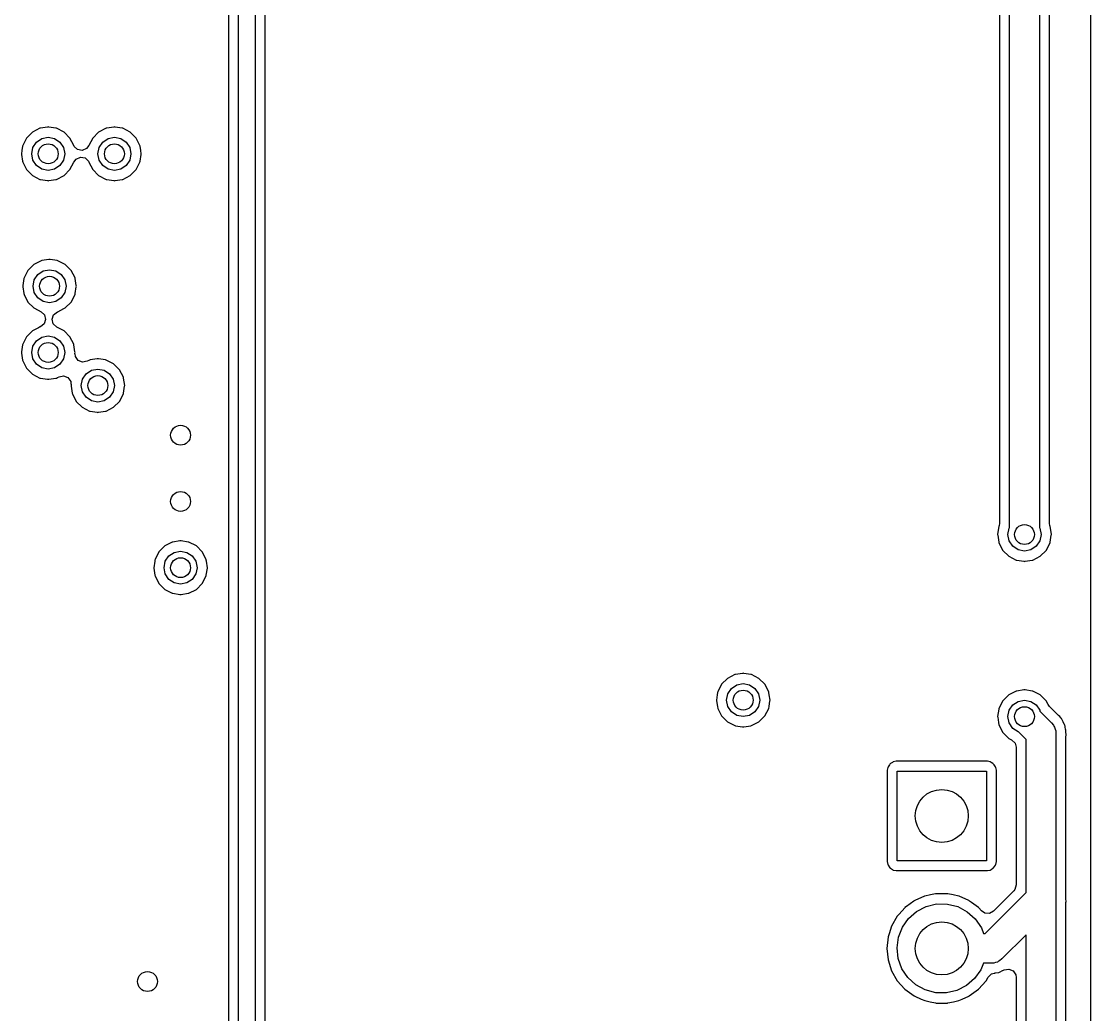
# Model space of a CAD drawing. Extents: x 4.53 to 6.3, y -4.68 to -2.19.
# Drawn here: x 5.663 to 6.299, y -4.075 to -3.484 of the extents above; entities that cross this region are included whole.
import ezdxf

# ---------------------------------------------------------------- set-up
doc = ezdxf.new("R2010")
doc.units = 0
doc.header["$MEASUREMENT"] = 0
doc.layers.add('BLACK', color=7, linetype='CONTINUOUS')

msp = doc.modelspace()

# ---------------------------------------------------------------- linework, layer by layer
at = {"layer": 'BLACK', "linetype": 'CONTINUOUS'}
for p, q in [((6.29917, -2.67729), (6.29917, -4.5668)), ((5.79232, -4.09142), (5.79232, -2.82684)), ((5.80217, -2.8248), (5.80217, -4.08917)), ((5.80809, -4.08295), (5.80809, -2.82636)), ((5.7864, -2.83135), (5.7864, -4.08765)), ((6.2687, -2.88386), (6.2687, -3.78525)), ((6.27463, -3.78262), (6.27463, -2.88596)), ((6.24506, -2.89204), (6.24506, -3.78262)), ((6.25098, -3.78525), (6.25098, -2.88753)), ((5.6742, -3.54781), (5.66975, -3.55008)), ((5.67459, -3.54775), (5.6742, -3.54781)), ((5.67875, -3.54709), (5.67459, -3.54775)), ((5.67459, -3.54775), (5.67459, -3.54775)), ((5.67913, -3.54703), (5.67875, -3.54709)), ((5.67952, -3.54709), (5.67913, -3.54703)), ((5.68368, -3.54775), (5.67952, -3.54709)), ((5.68407, -3.54781), (5.68368, -3.54775)), ((5.68368, -3.54775), (5.68368, -3.54775)), ((5.68852, -3.55008), (5.68407, -3.54781)), ((5.71357, -3.54781), (5.70912, -3.55008)), ((5.71396, -3.54775), (5.71357, -3.54781)), ((5.71812, -3.54709), (5.71396, -3.54775)), ((5.71396, -3.54775), (5.71396, -3.54775)), ((5.7185, -3.54703), (5.71812, -3.54709)), ((5.71889, -3.54709), (5.7185, -3.54703)), ((5.72305, -3.54775), (5.71889, -3.54709)), ((5.72344, -3.54781), (5.72305, -3.54775)), ((5.72305, -3.54775), (5.72305, -3.54775)), ((5.72789, -3.55008), (5.72344, -3.54781)), ((5.66622, -3.55361), (5.66395, -3.55806)), ((5.66975, -3.55008), (5.66622, -3.55361)), ((5.67217, -3.55603), (5.67537, -3.5539)), ((5.67537, -3.5539), (5.67913, -3.55315)), ((5.67913, -3.55315), (5.6829, -3.5539)), ((5.6829, -3.5539), (5.68609, -3.55603)), ((5.69205, -3.55361), (5.68852, -3.55008)), ((5.69432, -3.55806), (5.69205, -3.55361)), ((5.70559, -3.55361), (5.70332, -3.55806)), ((5.70912, -3.55008), (5.70559, -3.55361)), ((5.71154, -3.55603), (5.71474, -3.5539)), ((5.71474, -3.5539), (5.7185, -3.55315)), ((5.7185, -3.55315), (5.72227, -3.5539)), ((5.72227, -3.5539), (5.72546, -3.55603)), ((5.73142, -3.55361), (5.72789, -3.55008)), ((5.73369, -3.55806), (5.73142, -3.55361)), ((5.66349, -3.56099), (5.66317, -3.56299)), ((5.66389, -3.55844), (5.66349, -3.56099)), ((5.66395, -3.55806), (5.66389, -3.55844)), ((5.66389, -3.55844), (5.66389, -3.55844)), ((5.66929, -3.56299), (5.67004, -3.55923)), ((5.67004, -3.55923), (5.67217, -3.55603)), ((5.68609, -3.55603), (5.68823, -3.55923)), ((5.68823, -3.55923), (5.68898, -3.56299)), ((5.69432, -3.55807), (5.69432, -3.55806)), ((5.69457, -3.55862), (5.69432, -3.55807)), ((5.69663, -3.56051), (5.69457, -3.55862)), ((5.69938, -3.56099), (5.69663, -3.56051)), ((5.70196, -3.5599), (5.69938, -3.56099)), ((5.70324, -3.55802), (5.70196, -3.5599)), ((5.70332, -3.55806), (5.70324, -3.55802)), ((5.70866, -3.56299), (5.70941, -3.55923)), ((5.70941, -3.55923), (5.71154, -3.55603)), ((5.72546, -3.55603), (5.7276, -3.55923)), ((5.7276, -3.55923), (5.72835, -3.56299)), ((5.73375, -3.55844), (5.73369, -3.55806)), ((5.73415, -3.56099), (5.73375, -3.55844)), ((5.73375, -3.55844), (5.73375, -3.55844)), ((5.73447, -3.56299), (5.73415, -3.56099)), ((5.66317, -3.56299), (5.66323, -3.56338)), ((5.66323, -3.56338), (5.66386, -3.56736)), ((5.66386, -3.56736), (5.66395, -3.56793)), ((5.66395, -3.56793), (5.66622, -3.57238)), ((5.67004, -3.56676), (5.66929, -3.56299)), ((5.67217, -3.56995), (5.67004, -3.56676)), ((5.68823, -3.56676), (5.68609, -3.56995)), ((5.68898, -3.56299), (5.68823, -3.56676)), ((5.69205, -3.57238), (5.69432, -3.56793)), ((5.69432, -3.56793), (5.69439, -3.56796)), ((5.69439, -3.56796), (5.69568, -3.56608)), ((5.69568, -3.56608), (5.69825, -3.565)), ((5.69825, -3.565), (5.70101, -3.56547)), ((5.70101, -3.56547), (5.70307, -3.56736)), ((5.70307, -3.56736), (5.70332, -3.56792)), ((5.70332, -3.56792), (5.70332, -3.56793)), ((5.70332, -3.56793), (5.70559, -3.57238)), ((5.70941, -3.56676), (5.70866, -3.56299)), ((5.71154, -3.56995), (5.70941, -3.56676)), ((5.7276, -3.56676), (5.72546, -3.56995)), ((5.72835, -3.56299), (5.7276, -3.56676)), ((5.73142, -3.57238), (5.73369, -3.56793)), ((5.73369, -3.56793), (5.73378, -3.56736)), ((5.73378, -3.56736), (5.73441, -3.56338)), ((5.73441, -3.56338), (5.73447, -3.56299)), ((5.66622, -3.57238), (5.66975, -3.57591)), ((5.67537, -3.57209), (5.67217, -3.56995)), ((5.67913, -3.57283), (5.67537, -3.57209)), ((5.6829, -3.57209), (5.67913, -3.57283)), ((5.68609, -3.56995), (5.6829, -3.57209)), ((5.68852, -3.57591), (5.69205, -3.57238)), ((5.70559, -3.57238), (5.70912, -3.57591)), ((5.71474, -3.57209), (5.71154, -3.56995)), ((5.7185, -3.57283), (5.71474, -3.57209)), ((5.72227, -3.57209), (5.7185, -3.57283)), ((5.72546, -3.56995), (5.72227, -3.57209)), ((5.72789, -3.57591), (5.73142, -3.57238)), ((5.66975, -3.57591), (5.6742, -3.57818)), ((5.6742, -3.57818), (5.67459, -3.57824)), ((5.67459, -3.57824), (5.67459, -3.57824)), ((5.67459, -3.57824), (5.67875, -3.5789)), ((5.67875, -3.5789), (5.67913, -3.57896)), ((5.67913, -3.57896), (5.67952, -3.5789)), ((5.67952, -3.5789), (5.68368, -3.57824)), ((5.68368, -3.57824), (5.68407, -3.57818)), ((5.68368, -3.57824), (5.68368, -3.57824)), ((5.68407, -3.57818), (5.68852, -3.57591)), ((5.70912, -3.57591), (5.71357, -3.57818)), ((5.71357, -3.57818), (5.71396, -3.57824)), ((5.71396, -3.57824), (5.71396, -3.57824)), ((5.71396, -3.57824), (5.71812, -3.5789)), ((5.71812, -3.5789), (5.7185, -3.57896)), ((5.7185, -3.57896), (5.71889, -3.5789)), ((5.71889, -3.5789), (5.72305, -3.57824)), ((5.72305, -3.57824), (5.72344, -3.57818)), ((5.72305, -3.57824), (5.72305, -3.57824)), ((5.72344, -3.57818), (5.72789, -3.57591)), ((5.67054, -3.62882), (5.66701, -3.63235)), ((5.67499, -3.62655), (5.67054, -3.62882)), ((5.67537, -3.62649), (5.67499, -3.62655)), ((5.67954, -3.62583), (5.67537, -3.62649)), ((5.67537, -3.62649), (5.67537, -3.62649)), ((5.67992, -3.62577), (5.67954, -3.62583)), ((5.68031, -3.62583), (5.67992, -3.62577)), ((5.68447, -3.62649), (5.68031, -3.62583)), ((5.68485, -3.62655), (5.68447, -3.62649)), ((5.68447, -3.62649), (5.68447, -3.62649)), ((5.6893, -3.62882), (5.68485, -3.62655)), ((5.69284, -3.63235), (5.6893, -3.62882)), ((5.66468, -3.63718), (5.66402, -3.64135)), ((5.66474, -3.6368), (5.66468, -3.63718)), ((5.66468, -3.63718), (5.66468, -3.63718)), ((5.66701, -3.63235), (5.66474, -3.6368)), ((5.67083, -3.63797), (5.67296, -3.63477)), ((5.67296, -3.63477), (5.67615, -3.63264)), ((5.67615, -3.63264), (5.67992, -3.63189)), ((5.67992, -3.63189), (5.68369, -3.63264)), ((5.68369, -3.63264), (5.68688, -3.63477)), ((5.68688, -3.63477), (5.68901, -3.63797)), ((5.6951, -3.6368), (5.69284, -3.63235)), ((5.69517, -3.63718), (5.6951, -3.6368)), ((5.69582, -3.64135), (5.69517, -3.63718)), ((5.69517, -3.63718), (5.69517, -3.63718)), ((5.66402, -3.64135), (5.66396, -3.64173)), ((5.66396, -3.64173), (5.66402, -3.64212)), ((5.66402, -3.64212), (5.66465, -3.64611)), ((5.67008, -3.64173), (5.67083, -3.63797)), ((5.67083, -3.6455), (5.67008, -3.64173)), ((5.68901, -3.63797), (5.68976, -3.64173)), ((5.68976, -3.64173), (5.68901, -3.6455)), ((5.69519, -3.64611), (5.69582, -3.64212)), ((5.69589, -3.64173), (5.69582, -3.64135)), ((5.69582, -3.64212), (5.69589, -3.64173)), ((5.66465, -3.64611), (5.66474, -3.64667)), ((5.66474, -3.64667), (5.66701, -3.65112)), ((5.67296, -3.64869), (5.67083, -3.6455)), ((5.67615, -3.65083), (5.67296, -3.64869)), ((5.68688, -3.64869), (5.68369, -3.65083)), ((5.68901, -3.6455), (5.68688, -3.64869)), ((5.69284, -3.65112), (5.6951, -3.64667)), ((5.6951, -3.64667), (5.69519, -3.64611)), ((5.66701, -3.65112), (5.67054, -3.65465)), ((5.67054, -3.65465), (5.67089, -3.65482)), ((5.67089, -3.65482), (5.67089, -3.65482)), ((5.67089, -3.65482), (5.67488, -3.65686)), ((5.67488, -3.65686), (5.67691, -3.65878)), ((5.67992, -3.65157), (5.67615, -3.65083)), ((5.68369, -3.65083), (5.67992, -3.65157)), ((5.68237, -3.6587), (5.68456, -3.65696)), ((5.68456, -3.65696), (5.68485, -3.65692)), ((5.68485, -3.65692), (5.68563, -3.65652)), ((5.68563, -3.65652), (5.6859, -3.65638)), ((5.6859, -3.65638), (5.6893, -3.65465)), ((5.6893, -3.65465), (5.69284, -3.65112)), ((5.67758, -3.66149), (5.67668, -3.66414)), ((5.67691, -3.65878), (5.67758, -3.66149)), ((5.68147, -3.66134), (5.68237, -3.6587)), ((5.68214, -3.66406), (5.68147, -3.66134)), ((5.66975, -3.66819), (5.66622, -3.67172)), ((5.67328, -3.66639), (5.66975, -3.66819)), ((5.67385, -3.6661), (5.67328, -3.66639)), ((5.6742, -3.66592), (5.67385, -3.6661)), ((5.67385, -3.6661), (5.67385, -3.6661)), ((5.6745, -3.66587), (5.6742, -3.66592)), ((5.67668, -3.66414), (5.6745, -3.66587)), ((5.68418, -3.66598), (5.68214, -3.66406)), ((5.68817, -3.66801), (5.68418, -3.66598)), ((5.68852, -3.66819), (5.68817, -3.66801)), ((5.68817, -3.66801), (5.68817, -3.66801)), ((5.69205, -3.67172), (5.68852, -3.66819)), ((5.66622, -3.67172), (5.66395, -3.67617)), ((5.67004, -3.67734), (5.67217, -3.67414)), ((5.67217, -3.67414), (5.67537, -3.67201)), ((5.67537, -3.67201), (5.67913, -3.67126)), ((5.67913, -3.67126), (5.6829, -3.67201)), ((5.6829, -3.67201), (5.68609, -3.67414)), ((5.68609, -3.67414), (5.68823, -3.67734)), ((5.69432, -3.67617), (5.69205, -3.67172)), ((5.66323, -3.68072), (5.66317, -3.6811)), ((5.66317, -3.6811), (5.66323, -3.68149)), ((5.66389, -3.67655), (5.66323, -3.68072)), ((5.66323, -3.68149), (5.66388, -3.6856)), ((5.66395, -3.67617), (5.66389, -3.67655)), ((5.66389, -3.67655), (5.66389, -3.67655)), ((5.66929, -3.6811), (5.67004, -3.67734)), ((5.67004, -3.68487), (5.66929, -3.6811)), ((5.68823, -3.67734), (5.68898, -3.6811)), ((5.68898, -3.6811), (5.68823, -3.68487)), ((5.69438, -3.67655), (5.69432, -3.67617)), ((5.69504, -3.68072), (5.69438, -3.67655)), ((5.69438, -3.67655), (5.69438, -3.67655)), ((5.6951, -3.6811), (5.69504, -3.68072)), ((5.69504, -3.68149), (5.6951, -3.6811)), ((5.69504, -3.68188), (5.69504, -3.68149)), ((5.69515, -3.68188), (5.69504, -3.68188)), ((5.69529, -3.68354), (5.69515, -3.68188)), ((5.66388, -3.6856), (5.66395, -3.68604)), ((5.66395, -3.68604), (5.66622, -3.69049)), ((5.67217, -3.68806), (5.67004, -3.68487)), ((5.67537, -3.6902), (5.67217, -3.68806)), ((5.68609, -3.68806), (5.6829, -3.6902)), ((5.68823, -3.68487), (5.68609, -3.68806)), ((5.6969, -3.68583), (5.69529, -3.68354)), ((5.69949, -3.68688), (5.6969, -3.68583)), ((5.70224, -3.68636), (5.69949, -3.68688)), ((5.70338, -3.68578), (5.70224, -3.68636)), ((5.70373, -3.6856), (5.70338, -3.68578)), ((5.70338, -3.68578), (5.70338, -3.68578)), ((5.70411, -3.68554), (5.70373, -3.6856)), ((5.70828, -3.68488), (5.70411, -3.68554)), ((5.70411, -3.68554), (5.70411, -3.68554)), ((5.70866, -3.68482), (5.70828, -3.68488)), ((5.70905, -3.68488), (5.70866, -3.68482)), ((5.71321, -3.68554), (5.70905, -3.68488)), ((5.71359, -3.6856), (5.71321, -3.68554)), ((5.71321, -3.68554), (5.71321, -3.68554)), ((5.71804, -3.68787), (5.71359, -3.6856)), ((5.72158, -3.6914), (5.71804, -3.68787)), ((5.66622, -3.69049), (5.66975, -3.69402)), ((5.66975, -3.69402), (5.6742, -3.69629)), ((5.67913, -3.69094), (5.67537, -3.6902)), ((5.6829, -3.6902), (5.67913, -3.69094)), ((5.68556, -3.69553), (5.6883, -3.69501)), ((5.6883, -3.69501), (5.69089, -3.69606)), ((5.69957, -3.69702), (5.7017, -3.69383)), ((5.7017, -3.69383), (5.70489, -3.69169)), ((5.70489, -3.69169), (5.70866, -3.69094)), ((5.70866, -3.69094), (5.71243, -3.69169)), ((5.71243, -3.69169), (5.71562, -3.69383)), ((5.71562, -3.69383), (5.71775, -3.69702)), ((5.72384, -3.69585), (5.72158, -3.6914)), ((5.6742, -3.69629), (5.67459, -3.69635)), ((5.67459, -3.69635), (5.67459, -3.69635)), ((5.67459, -3.69635), (5.67875, -3.69701)), ((5.67875, -3.69701), (5.67913, -3.69707)), ((5.67913, -3.69707), (5.67952, -3.69701)), ((5.67952, -3.69701), (5.68368, -3.69635)), ((5.68368, -3.69635), (5.68407, -3.69629)), ((5.68368, -3.69635), (5.68368, -3.69635)), ((5.68407, -3.69629), (5.68461, -3.69601)), ((5.68461, -3.69601), (5.68556, -3.69553)), ((5.69089, -3.69606), (5.6925, -3.69835)), ((5.6925, -3.69835), (5.69265, -3.70001)), ((5.69265, -3.70001), (5.69276, -3.70001)), ((5.69276, -3.7004), (5.6927, -3.70079)), ((5.6927, -3.70079), (5.69276, -3.70117)), ((5.69276, -3.70001), (5.69276, -3.7004)), ((5.69276, -3.70117), (5.69341, -3.70529)), ((5.69882, -3.70079), (5.69957, -3.69702)), ((5.69957, -3.70455), (5.69882, -3.70079)), ((5.71775, -3.69702), (5.7185, -3.70079)), ((5.7185, -3.70079), (5.71775, -3.70455)), ((5.72391, -3.69624), (5.72384, -3.69585)), ((5.72392, -3.69635), (5.72391, -3.69624)), ((5.72391, -3.69624), (5.72391, -3.69624)), ((5.72391, -3.70529), (5.72456, -3.70117)), ((5.72463, -3.70079), (5.72392, -3.69635)), ((5.72456, -3.70117), (5.72463, -3.70079)), ((5.69341, -3.70529), (5.69348, -3.70572)), ((5.69348, -3.70572), (5.69575, -3.71017)), ((5.7017, -3.70775), (5.69957, -3.70455)), ((5.70489, -3.70988), (5.7017, -3.70775)), ((5.71562, -3.70775), (5.71243, -3.70988)), ((5.71775, -3.70455), (5.71562, -3.70775)), ((5.72158, -3.71017), (5.72384, -3.70572)), ((5.72384, -3.70572), (5.72391, -3.70529)), ((5.69575, -3.71017), (5.69928, -3.7137)), ((5.69928, -3.7137), (5.70373, -3.71597)), ((5.70866, -3.71063), (5.70489, -3.70988)), ((5.71243, -3.70988), (5.70866, -3.71063)), ((5.71359, -3.71597), (5.71804, -3.7137)), ((5.71804, -3.7137), (5.72158, -3.71017)), ((5.70373, -3.71597), (5.70411, -3.71603)), ((5.70411, -3.71603), (5.70411, -3.71603)), ((5.70411, -3.71603), (5.70828, -3.71669)), ((5.70828, -3.71669), (5.70866, -3.71675)), ((5.70866, -3.71675), (5.70905, -3.71669)), ((5.70905, -3.71669), (5.71321, -3.71603)), ((5.71321, -3.71603), (5.71359, -3.71597)), ((5.71321, -3.71603), (5.71321, -3.71603)), ((6.24482, -3.78412), (6.24466, -3.78444)), ((6.24506, -3.78262), (6.24482, -3.78412)), ((6.27486, -3.78412), (6.27463, -3.78262)), ((6.27503, -3.78444), (6.27486, -3.78412)), ((6.24466, -3.78444), (6.24388, -3.78937)), ((6.24388, -3.78937), (6.24394, -3.78976)), ((6.24394, -3.78976), (6.24459, -3.79387)), ((6.25, -3.78937), (6.25075, -3.7856)), ((6.25075, -3.79314), (6.25, -3.78937)), ((6.25075, -3.7856), (6.25098, -3.78525)), ((6.2687, -3.78525), (6.26894, -3.7856)), ((6.26894, -3.7856), (6.26969, -3.78937)), ((6.26969, -3.78937), (6.26894, -3.79314)), ((6.27581, -3.78937), (6.27503, -3.78444)), ((6.27509, -3.79387), (6.27575, -3.78976)), ((6.27575, -3.78976), (6.27581, -3.78937)), ((5.74849, -3.79614), (5.74496, -3.79967)), ((5.75294, -3.79387), (5.74849, -3.79614)), ((5.75333, -3.79381), (5.75294, -3.79387)), ((5.75749, -3.79315), (5.75333, -3.79381)), ((5.75333, -3.79381), (5.75333, -3.79381)), ((5.75787, -3.79309), (5.75749, -3.79315)), ((5.75826, -3.79315), (5.75787, -3.79309)), ((5.76242, -3.79381), (5.75826, -3.79315)), ((5.76281, -3.79387), (5.76242, -3.79381)), ((5.76242, -3.79381), (5.76242, -3.79381)), ((5.76726, -3.79614), (5.76281, -3.79387)), ((5.77079, -3.79967), (5.76726, -3.79614)), ((6.24459, -3.79387), (6.24466, -3.7943)), ((6.24466, -3.7943), (6.24693, -3.79875)), ((6.25288, -3.79633), (6.25075, -3.79314)), ((6.25608, -3.79846), (6.25288, -3.79633)), ((6.2668, -3.79633), (6.26361, -3.79846)), ((6.26894, -3.79314), (6.2668, -3.79633)), ((6.27276, -3.79875), (6.27503, -3.7943)), ((6.27503, -3.7943), (6.27509, -3.79387)), ((5.74496, -3.79967), (5.74269, -3.80412)), ((5.74878, -3.80529), (5.75091, -3.8021)), ((5.75091, -3.8021), (5.75411, -3.79996)), ((5.75411, -3.79996), (5.75787, -3.79921)), ((5.75787, -3.79921), (5.76164, -3.79996)), ((5.76164, -3.79996), (5.76483, -3.8021)), ((5.76483, -3.8021), (5.76697, -3.80529)), ((5.77306, -3.80412), (5.77079, -3.79967)), ((6.24693, -3.79875), (6.25046, -3.80229)), ((6.25046, -3.80229), (6.25491, -3.80455)), ((6.25984, -3.79921), (6.25608, -3.79846)), ((6.26361, -3.79846), (6.25984, -3.79921)), ((6.26478, -3.80455), (6.26923, -3.80229)), ((6.26923, -3.80229), (6.27276, -3.79875)), ((5.74251, -3.80527), (5.74191, -3.80906)), ((5.74191, -3.80906), (5.74197, -3.80944)), ((5.74197, -3.80944), (5.74262, -3.81356)), ((5.74263, -3.80451), (5.74251, -3.80527)), ((5.74269, -3.80412), (5.74263, -3.80451)), ((5.74263, -3.80451), (5.74263, -3.80451)), ((5.74803, -3.80906), (5.74878, -3.80529)), ((5.74878, -3.81282), (5.74803, -3.80906)), ((5.76697, -3.80529), (5.76772, -3.80906)), ((5.76772, -3.80906), (5.76697, -3.81282)), ((5.77312, -3.80451), (5.77306, -3.80412)), ((5.77324, -3.80527), (5.77312, -3.80451)), ((5.77312, -3.80451), (5.77312, -3.80451)), ((5.77313, -3.81356), (5.77378, -3.80944)), ((5.77384, -3.80906), (5.77324, -3.80527)), ((5.77378, -3.80944), (5.77384, -3.80906)), ((6.25491, -3.80455), (6.25529, -3.80461)), ((6.25529, -3.80461), (6.25529, -3.80461)), ((6.25529, -3.80461), (6.25946, -3.80527)), ((6.25946, -3.80527), (6.25984, -3.80533)), ((6.25984, -3.80533), (6.26023, -3.80527)), ((6.26023, -3.80527), (6.26439, -3.80461)), ((6.26439, -3.80461), (6.26478, -3.80455)), ((6.26439, -3.80461), (6.26439, -3.80461)), ((5.74262, -3.81356), (5.74269, -3.81399)), ((5.74269, -3.81399), (5.74496, -3.81844)), ((5.75091, -3.81601), (5.74878, -3.81282)), ((5.76697, -3.81282), (5.76483, -3.81601)), ((5.77079, -3.81844), (5.77306, -3.81399)), ((5.77306, -3.81399), (5.77313, -3.81356)), ((5.74496, -3.81844), (5.74849, -3.82197)), ((5.74849, -3.82197), (5.75294, -3.82424)), ((5.75411, -3.81815), (5.75091, -3.81601)), ((5.75787, -3.8189), (5.75411, -3.81815)), ((5.76164, -3.81815), (5.75787, -3.8189)), ((5.76483, -3.81601), (5.76164, -3.81815)), ((5.76281, -3.82424), (5.76726, -3.82197)), ((5.76726, -3.82197), (5.77079, -3.81844)), ((5.75294, -3.82424), (5.75333, -3.8243)), ((5.75333, -3.8243), (5.75333, -3.8243)), ((5.75333, -3.8243), (5.75749, -3.82496)), ((5.75749, -3.82496), (5.75787, -3.82502)), ((5.75787, -3.82502), (5.75826, -3.82496)), ((5.75826, -3.82496), (5.76242, -3.8243)), ((5.76242, -3.8243), (5.76281, -3.82424)), ((5.76242, -3.8243), (5.76242, -3.8243)), ((6.08759, -3.87261), (6.08314, -3.87488)), ((6.08797, -3.87255), (6.08759, -3.87261)), ((6.09213, -3.87189), (6.08797, -3.87255)), ((6.08797, -3.87255), (6.08797, -3.87255)), ((6.09252, -3.87183), (6.09213, -3.87189)), ((6.09291, -3.87189), (6.09252, -3.87183)), ((6.09707, -3.87255), (6.09291, -3.87189)), ((6.09745, -3.87261), (6.09707, -3.87255)), ((6.09707, -3.87255), (6.09707, -3.87255)), ((6.1019, -3.87488), (6.09745, -3.87261)), ((6.0796, -3.87841), (6.07734, -3.88286)), ((6.08314, -3.87488), (6.0796, -3.87841)), ((6.08556, -3.88084), (6.08875, -3.8787)), ((6.08875, -3.8787), (6.09252, -3.87795)), ((6.09252, -3.87795), (6.09629, -3.8787)), ((6.09629, -3.8787), (6.09948, -3.88084)), ((6.10544, -3.87841), (6.1019, -3.87488)), ((6.1077, -3.88286), (6.10544, -3.87841)), ((6.07704, -3.88472), (6.07656, -3.8878)), ((6.07728, -3.88325), (6.07704, -3.88472)), ((6.07734, -3.88286), (6.07728, -3.88325)), ((6.07728, -3.88325), (6.07728, -3.88325)), ((6.08268, -3.8878), (6.08343, -3.88403)), ((6.08343, -3.88403), (6.08556, -3.88084)), ((6.09948, -3.88084), (6.10161, -3.88403)), ((6.10161, -3.88403), (6.10236, -3.8878)), ((6.10776, -3.88325), (6.1077, -3.88286)), ((6.108, -3.88472), (6.10776, -3.88325)), ((6.10776, -3.88325), (6.10776, -3.88325)), ((6.10848, -3.8878), (6.108, -3.88472)), ((6.25046, -3.88472), (6.24693, -3.88825)), ((6.25491, -3.88245), (6.25046, -3.88472)), ((6.25529, -3.88239), (6.25491, -3.88245)), ((6.25946, -3.88173), (6.25529, -3.88239)), ((6.25529, -3.88239), (6.25529, -3.88239)), ((6.25984, -3.88167), (6.25946, -3.88173)), ((6.26023, -3.88173), (6.25984, -3.88167)), ((6.26439, -3.88239), (6.26023, -3.88173)), ((6.26478, -3.88245), (6.26439, -3.88239)), ((6.26439, -3.88239), (6.26439, -3.88239)), ((6.26923, -3.88472), (6.26478, -3.88245)), ((6.27276, -3.88825), (6.26923, -3.88472)), ((6.07656, -3.8878), (6.07662, -3.88818)), ((6.07662, -3.88818), (6.07717, -3.89165)), ((6.07717, -3.89165), (6.07734, -3.89273)), ((6.08343, -3.89156), (6.08268, -3.8878)), ((6.08556, -3.89475), (6.08343, -3.89156)), ((6.10161, -3.89156), (6.09948, -3.89475)), ((6.10236, -3.8878), (6.10161, -3.89156)), ((6.1077, -3.89273), (6.10787, -3.89165)), ((6.10787, -3.89165), (6.10842, -3.88818)), ((6.10842, -3.88818), (6.10848, -3.8878)), ((6.24693, -3.88825), (6.24466, -3.8927)), ((6.25075, -3.89387), (6.25288, -3.89068)), ((6.25288, -3.89068), (6.25608, -3.88854)), ((6.25608, -3.88854), (6.25984, -3.8878)), ((6.25984, -3.8878), (6.26361, -3.88854)), ((6.26361, -3.88854), (6.2668, -3.89068)), ((6.2668, -3.89068), (6.26894, -3.89387)), ((6.27385, -3.89039), (6.27276, -3.88825)), ((6.27476, -3.89165), (6.27385, -3.89039)), ((6.27985, -3.89673), (6.27476, -3.89165)), ((6.07734, -3.89273), (6.0796, -3.89718)), ((6.0796, -3.89718), (6.08314, -3.90071)), ((6.08875, -3.89689), (6.08556, -3.89475)), ((6.09252, -3.89764), (6.08875, -3.89689)), ((6.09629, -3.89689), (6.09252, -3.89764)), ((6.09948, -3.89475), (6.09629, -3.89689)), ((6.1019, -3.90071), (6.10544, -3.89718)), ((6.10544, -3.89718), (6.1077, -3.89273)), ((6.24458, -3.8932), (6.24388, -3.89764)), ((6.24388, -3.89764), (6.24394, -3.89802)), ((6.24394, -3.89802), (6.24443, -3.90111)), ((6.2446, -3.89309), (6.24458, -3.8932)), ((6.24466, -3.8927), (6.2446, -3.89309)), ((6.2446, -3.89309), (6.2446, -3.89309)), ((6.25, -3.89764), (6.25075, -3.89387)), ((6.25075, -3.9014), (6.25, -3.89764)), ((6.26894, -3.89387), (6.26902, -3.89429)), ((6.26902, -3.89429), (6.27595, -3.90122)), ((6.27999, -3.89687), (6.27985, -3.89673)), ((6.28082, -3.89764), (6.27999, -3.89687)), ((6.28153, -3.89829), (6.28082, -3.89764)), ((6.28165, -3.89852), (6.28153, -3.89829)), ((6.28167, -3.89854), (6.28165, -3.89852)), ((6.28166, -3.89855), (6.28166, -3.89854)), ((6.28166, -3.89854), (6.28167, -3.89854)), ((6.28173, -3.89862), (6.28166, -3.89855)), ((6.28181, -3.8987), (6.28173, -3.89862)), ((6.08314, -3.90071), (6.08759, -3.90298)), ((6.08759, -3.90298), (6.08797, -3.90304)), ((6.08797, -3.90304), (6.08797, -3.90304)), ((6.08797, -3.90304), (6.09213, -3.9037)), ((6.09213, -3.9037), (6.09252, -3.90376)), ((6.09252, -3.90376), (6.09291, -3.9037)), ((6.09291, -3.9037), (6.09707, -3.90304)), ((6.09707, -3.90304), (6.09745, -3.90298)), ((6.09707, -3.90304), (6.09707, -3.90304)), ((6.09745, -3.90298), (6.1019, -3.90071)), ((6.24443, -3.90111), (6.24466, -3.90257)), ((6.24466, -3.90257), (6.24693, -3.90702)), ((6.25288, -3.9046), (6.25075, -3.9014)), ((6.25608, -3.90673), (6.25288, -3.9046)), ((6.27595, -3.90122), (6.27711, -3.90266)), ((6.27711, -3.90266), (6.27737, -3.90331)), ((6.27737, -3.90331), (6.27778, -3.90388)), ((6.27778, -3.90388), (6.27802, -3.90501)), ((6.27802, -3.90501), (6.27843, -3.90609)), ((6.28195, -3.89886), (6.28181, -3.8987)), ((6.28208, -3.89914), (6.28195, -3.89886)), ((6.28281, -3.90066), (6.28208, -3.89914)), ((6.28208, -3.89914), (6.28208, -3.89914)), ((6.28292, -3.90087), (6.28281, -3.90066)), ((6.28367, -3.90226), (6.28292, -3.90087)), ((6.28386, -3.90263), (6.28367, -3.90226)), ((6.28367, -3.90226), (6.28367, -3.90226)), ((6.28392, -3.90298), (6.28386, -3.90263)), ((6.28408, -3.9033), (6.28392, -3.90298)), ((6.28413, -3.90371), (6.28408, -3.9033)), ((6.28431, -3.90528), (6.28413, -3.90371)), ((6.24693, -3.90702), (6.25046, -3.91055)), ((6.25046, -3.91055), (6.25219, -3.91144)), ((6.25649, -3.90681), (6.25608, -3.90673)), ((6.26083, -3.91115), (6.25649, -3.90681)), ((6.26083, -4.00224), (6.26083, -3.91115)), ((6.27843, -3.90609), (6.2784, -3.90679)), ((6.2784, -3.90679), (6.27854, -3.90748)), ((6.27854, -3.90748), (6.27854, -4.37992)), ((6.28435, -3.90551), (6.28431, -3.90528)), ((6.28447, -3.90625), (6.28435, -3.90551)), ((6.28447, -3.90646), (6.28447, -3.90625)), ((6.28449, -3.90666), (6.28447, -3.90646)), ((6.28447, -3.90959), (6.28457, -3.90867)), ((6.28447, -4.00549), (6.28447, -3.90959)), ((6.2845, -3.90689), (6.28449, -3.90666)), ((6.28449, -3.90666), (6.28449, -3.90666)), ((6.28466, -3.90819), (6.2845, -3.90689)), ((6.28457, -3.90859), (6.28466, -3.90819)), ((6.28457, -3.90867), (6.28457, -3.90859)), ((6.25219, -3.91144), (6.25423, -3.91336)), ((6.25423, -3.91336), (6.2549, -3.91586)), ((6.2549, -3.91586), (6.2549, -3.99773)), ((6.17847, -3.92781), (6.17813, -3.92953)), ((6.17813, -3.92953), (6.17813, -3.98385)), ((6.17875, -3.9274), (6.17847, -3.92781)), ((6.17951, -3.92625), (6.17875, -3.9274)), ((6.17875, -3.9274), (6.17875, -3.9274)), ((6.17978, -3.92585), (6.17951, -3.92625)), ((6.18019, -3.92557), (6.17978, -3.92585)), ((6.18134, -3.92481), (6.18019, -3.92557)), ((6.18174, -3.92454), (6.18134, -3.92481)), ((6.18134, -3.92481), (6.18134, -3.92481)), ((6.18347, -3.92419), (6.18174, -3.92454)), ((6.23779, -3.92419), (6.18347, -3.92419)), ((6.18406, -3.98327), (6.18406, -3.93012)), ((6.18406, -3.93012), (6.2372, -3.93012)), ((6.2372, -3.93012), (6.2372, -3.98327)), ((6.23952, -3.92454), (6.23779, -3.92419)), ((6.23992, -3.92481), (6.23952, -3.92454)), ((6.24107, -3.92557), (6.23992, -3.92481)), ((6.23992, -3.92481), (6.23992, -3.92481)), ((6.24148, -3.92585), (6.24107, -3.92557)), ((6.24175, -3.92625), (6.24148, -3.92585)), ((6.24251, -3.9274), (6.24175, -3.92625)), ((6.24279, -3.92781), (6.24251, -3.9274)), ((6.24251, -3.9274), (6.24251, -3.9274)), ((6.24313, -3.92953), (6.24279, -3.92781)), ((6.24313, -3.98385), (6.24313, -3.92953)), ((6.17813, -3.98385), (6.17847, -3.98558)), ((6.17847, -3.98558), (6.17875, -3.98599)), ((6.17875, -3.98599), (6.17875, -3.98599)), ((6.17875, -3.98599), (6.17876, -3.98601)), ((6.17876, -3.98601), (6.17978, -3.98754)), ((6.17978, -3.98754), (6.18019, -3.98781)), ((6.2372, -3.98327), (6.18406, -3.98327)), ((6.24107, -3.98781), (6.24148, -3.98754)), ((6.24148, -3.98754), (6.2425, -3.98601)), ((6.2425, -3.98601), (6.24251, -3.98599)), ((6.24251, -3.98599), (6.24279, -3.98558)), ((6.24251, -3.98599), (6.24251, -3.98599)), ((6.24279, -3.98558), (6.24313, -3.98385)), ((6.18019, -3.98781), (6.18134, -3.98858)), ((6.18134, -3.98858), (6.18134, -3.98858)), ((6.18134, -3.98858), (6.18174, -3.98885)), ((6.18174, -3.98885), (6.18347, -3.98919)), ((6.18347, -3.98919), (6.23779, -3.98919)), ((6.23779, -3.98919), (6.23952, -3.98885)), ((6.23952, -3.98885), (6.23992, -3.98858)), ((6.23992, -3.98858), (6.24107, -3.98781)), ((6.23992, -3.98858), (6.23992, -3.98858)), ((6.25411, -4.00041), (6.25345, -4.00123)), ((6.2549, -3.99773), (6.25411, -4.00041)), ((6.20029, -4.00446), (6.19453, -4.00703)), ((6.20053, -4.00435), (6.20029, -4.00446)), ((6.20029, -4.00446), (6.20029, -4.00446)), ((6.20387, -4.00364), (6.20053, -4.00435)), ((6.20696, -4.00299), (6.20387, -4.00364)), ((6.20721, -4.00293), (6.20696, -4.00299)), ((6.20696, -4.00299), (6.20696, -4.00299)), ((6.21405, -4.00293), (6.20721, -4.00293)), ((6.2143, -4.00299), (6.21405, -4.00293)), ((6.21739, -4.00364), (6.2143, -4.00299)), ((6.2143, -4.00299), (6.2143, -4.00299)), ((6.22073, -4.00435), (6.21739, -4.00364)), ((6.22097, -4.00446), (6.22073, -4.00435)), ((6.22673, -4.00703), (6.22097, -4.00446)), ((6.22097, -4.00446), (6.22097, -4.00446)), ((6.23649, -4.02657), (6.26083, -4.00224)), ((6.25345, -4.00123), (6.24142, -4.01326)), ((6.28447, -4.00569), (6.28447, -4.00549)), ((6.28455, -4.00778), (6.28447, -4.00569)), ((6.18859, -4.01134), (6.18524, -4.01506)), ((6.18876, -4.01115), (6.18859, -4.01134)), ((6.18859, -4.01134), (6.18859, -4.01134)), ((6.18966, -4.01049), (6.18876, -4.01115)), ((6.19408, -4.00728), (6.18966, -4.01049)), ((6.19429, -4.00713), (6.19408, -4.00728)), ((6.19408, -4.00728), (6.19408, -4.00728)), ((6.19453, -4.00703), (6.19429, -4.00713)), ((6.19453, -4.00703), (6.19453, -4.00703)), ((6.19569, -4.01345), (6.20137, -4.01053)), ((6.20137, -4.01053), (6.20758, -4.00903)), ((6.20758, -4.00903), (6.21396, -4.00907)), ((6.21396, -4.00907), (6.22015, -4.01062)), ((6.22015, -4.01062), (6.2258, -4.01361)), ((6.22697, -4.00713), (6.22673, -4.00703)), ((6.22673, -4.00703), (6.22673, -4.00703)), ((6.22718, -4.00728), (6.22697, -4.00713)), ((6.22828, -4.00809), (6.22718, -4.00728)), ((6.22718, -4.00728), (6.22718, -4.00728)), ((6.2325, -4.01115), (6.22828, -4.00809)), ((6.23267, -4.01134), (6.2325, -4.01115)), ((6.23423, -4.01307), (6.23267, -4.01134)), ((6.23267, -4.01134), (6.23267, -4.01134)), ((6.23618, -4.0144), (6.23423, -4.01307)), ((6.28447, -4.00824), (6.28448, -4.00803)), ((6.28447, -4.37951), (6.28447, -4.00824)), ((6.28448, -4.00803), (6.28455, -4.00778)), ((6.18419, -4.01622), (6.18078, -4.02214)), ((6.18524, -4.01506), (6.18419, -4.01622)), ((6.18721, -4.02288), (6.19088, -4.01765)), ((6.19088, -4.01765), (6.19569, -4.01345)), ((6.2258, -4.01361), (6.23056, -4.01786)), ((6.23056, -4.01786), (6.23418, -4.02312)), ((6.23897, -4.0146), (6.23618, -4.0144)), ((6.24142, -4.01326), (6.23897, -4.0146)), ((6.1799, -4.02484), (6.17946, -4.02621)), ((6.18078, -4.02214), (6.1799, -4.02484)), ((6.18489, -4.02882), (6.18721, -4.02288)), ((6.23418, -4.02312), (6.23549, -4.02657)), ((6.17867, -4.02864), (6.17795, -4.03543)), ((6.17946, -4.02621), (6.17867, -4.02864)), ((6.18406, -4.03515), (6.18489, -4.02882)), ((6.23549, -4.02657), (6.23649, -4.02657)), ((6.26083, -4.02729), (6.24642, -4.0417)), ((6.26083, -4.37625), (6.26083, -4.02729)), ((6.17795, -4.03543), (6.17867, -4.04223)), ((6.18476, -4.0415), (6.18406, -4.03515)), ((6.17867, -4.04223), (6.18078, -4.04872)), ((6.18695, -4.0475), (6.18476, -4.0415)), ((6.2355, -4.04429), (6.23392, -4.04824)), ((6.24016, -4.04429), (6.2355, -4.04429)), ((6.24084, -4.04415), (6.24016, -4.04429)), ((6.24154, -4.04418), (6.24084, -4.04415)), ((6.24263, -4.04377), (6.24154, -4.04418)), ((6.24376, -4.04353), (6.24263, -4.04377)), ((6.24433, -4.04311), (6.24376, -4.04353)), ((6.24498, -4.04286), (6.24433, -4.04311)), ((6.24642, -4.0417), (6.24498, -4.04286)), ((6.18078, -4.04872), (6.18419, -4.05464)), ((6.19051, -4.0528), (6.18695, -4.0475)), ((6.23392, -4.04824), (6.23019, -4.05342)), ((6.23826, -4.05257), (6.24029, -4.05064)), ((6.24029, -4.05064), (6.24175, -4.05016)), ((6.24175, -4.05016), (6.24213, -4.05009)), ((6.24213, -4.05009), (6.24236, -4.05006)), ((6.24236, -4.05006), (6.24256, -4.05004)), ((6.24256, -4.05004), (6.24434, -4.04983)), ((6.24434, -4.04983), (6.24466, -4.04967)), ((6.24466, -4.04967), (6.24501, -4.04961)), ((6.24501, -4.04961), (6.24537, -4.04942)), ((6.24537, -4.04942), (6.24677, -4.04867)), ((6.24537, -4.04942), (6.24537, -4.04942)), ((6.24677, -4.04867), (6.24698, -4.04856)), ((6.24698, -4.04856), (6.24779, -4.04817)), ((6.24779, -4.04817), (6.25055, -4.04772)), ((6.25055, -4.04772), (6.25312, -4.04883)), ((6.25312, -4.04883), (6.25467, -4.05115)), ((6.25467, -4.05115), (6.2549, -4.05264)), ((6.18419, -4.05464), (6.18876, -4.05972)), ((6.19524, -4.05709), (6.19051, -4.0528)), ((6.20085, -4.06014), (6.19524, -4.05709)), ((6.22534, -4.05757), (6.21963, -4.06044)), ((6.23019, -4.05342), (6.22534, -4.05757)), ((6.2325, -4.05972), (6.23707, -4.05464)), ((6.23707, -4.05464), (6.23826, -4.05257)), ((6.2549, -4.05264), (6.2549, -4.37174)), ((6.18876, -4.05972), (6.19429, -4.06373)), ((6.19429, -4.06373), (6.19453, -4.06384)), ((6.19453, -4.06384), (6.19453, -4.06384)), ((6.19453, -4.06384), (6.19842, -4.06557)), ((6.20702, -4.06176), (6.20085, -4.06014)), ((6.21341, -4.06186), (6.20702, -4.06176)), ((6.21963, -4.06044), (6.21341, -4.06186)), ((6.22284, -4.06557), (6.22673, -4.06384)), ((6.22673, -4.06384), (6.22697, -4.06373)), ((6.22673, -4.06384), (6.22673, -4.06384)), ((6.22697, -4.06373), (6.2325, -4.05972)), ((6.19842, -4.06557), (6.20053, -4.06651)), ((6.20053, -4.06651), (6.20364, -4.06717)), ((6.20364, -4.06717), (6.20696, -4.06788)), ((6.20696, -4.06788), (6.20696, -4.06788)), ((6.20696, -4.06788), (6.20721, -4.06793)), ((6.20721, -4.06793), (6.21405, -4.06793)), ((6.21405, -4.06793), (6.2143, -4.06788)), ((6.2143, -4.06788), (6.21762, -4.06717)), ((6.2143, -4.06788), (6.2143, -4.06788)), ((6.21762, -4.06717), (6.22073, -4.06651)), ((6.22073, -4.06651), (6.22284, -4.06557))]:
    msp.add_line(p, q, dxfattribs=at)
at = {"layer": 'BLACK'}
for centre, radius in [((5.67913, -3.56299), 0.00591), ((5.7185, -3.56299), 0.00591), ((5.67992, -3.64173), 0.00591), ((5.67913, -3.6811), 0.00591), ((5.70866, -3.70079), 0.00591), ((5.75787, -3.73031), 0.00591), ((5.75787, -3.76969), 0.00591), ((6.25984, -3.78937), 0.00591), ((5.75787, -3.80906), 0.00591), ((6.09252, -3.8878), 0.00591), ((6.25984, -3.89764), 0.00591), ((6.21063, -3.95669), 0.01575), ((6.21063, -4.03543), 0.01575), ((5.73819, -4.05512), 0.00591)]:
    msp.add_circle(centre, radius, dxfattribs=at)

doc.saveas('drawing.dxf')
